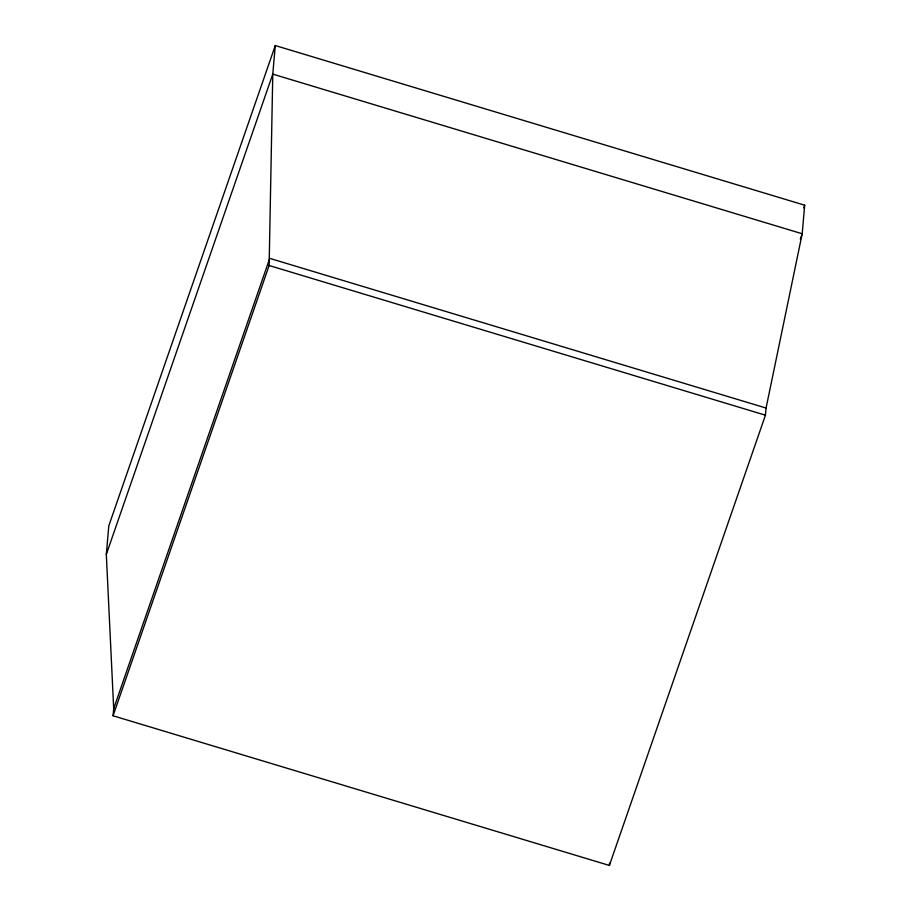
<?xml version="1.0" encoding="UTF-8"?>
<svg xmlns="http://www.w3.org/2000/svg" width="911" height="911" viewBox="0 0 911 911"><rect width="100%" height="100%" fill="white"/><g stroke="black" fill="none" stroke-linecap="round" stroke-linejoin="round"><path stroke-width="1.37" d="M106.314 554.4L108.808 525.829L275.281 45.55L804.686 205.203L802.192 233.763L766.071 408.048L765.445 415.188L609.379 865.45L113.066 715.773L113.693 708.633L106.314 554.4L272.776 74.121L275.281 45.55M113.066 715.773L269.132 265.511L272.776 74.121L802.192 233.763L800.325 239.137M609.379 865.45L609.596 863.07M113.693 708.633L269.747 258.371L766.071 408.048M803.753 207.89L804.686 205.203M269.132 265.511L765.445 415.188"/></g></svg>
